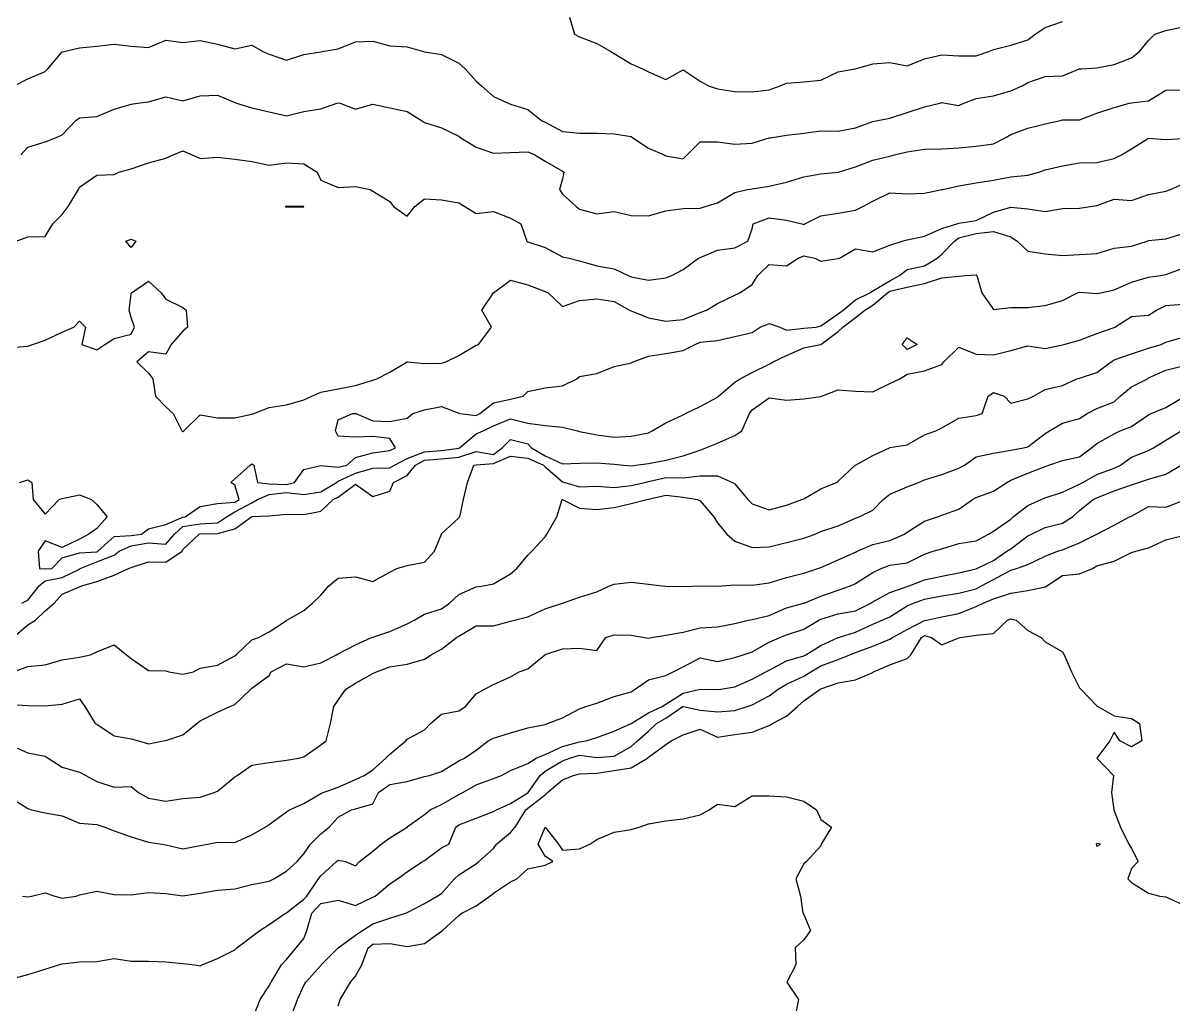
# Model space of a CAD drawing. Header units: metres. Extents: x 2681030 to 2681330, y 1246000 to 1246290.
# Drawn here: x 2681095.61 to 2681128.96, y 1246066.12 to 1246094.58 of the extents above; entities that cross this region are included whole.
import ezdxf

# ---------------------------------------------------------------- set-up
doc = ezdxf.new("R2010")
doc.units = ezdxf.units.M
doc.layers.add('BASIS_HOEHENLINIEN', color=8, linetype='Continuous')

msp = doc.modelspace()

# ---------------------------------------------------------------- linework, layer by layer
at = {"layer": 'BASIS_HOEHENLINIEN'}
for points, elevation in [([(2681111.459, 1246094.75), (2681111.605, 1246094.25), (2681111.75, 1246094.174), (2681112.25, 1246093.979), (2681112.653, 1246093.75), (2681112.75, 1246093.694), (2681113.25, 1246093.392), (2681113.579, 1246093.25), (2681113.75, 1246093.16), (2681114.25, 1246092.937), (2681114.75, 1246093.22), (2681115.25, 1246092.888), (2681115.484, 1246092.75), (2681115.75, 1246092.668), (2681116.25, 1246092.589), (2681116.75, 1246092.576), (2681117.25, 1246092.634), (2681117.564, 1246092.75), (2681117.75, 1246092.831), (2681118.25, 1246092.873), (2681118.75, 1246092.92), (2681119.25, 1246093.158), (2681119.727, 1246093.25), (2681119.75, 1246093.252), (2681120.25, 1246093.393), (2681120.75, 1246093.43), (2681121.25, 1246093.337), (2681121.75, 1246093.536), (2681122.25, 1246093.656), (2681122.75, 1246093.629), (2681123.25, 1246093.622), (2681123.619, 1246093.75), (2681123.75, 1246093.805), (2681124.25, 1246093.934), (2681124.75, 1246094.086), (2681124.956, 1246094.25), (2681125.25, 1246094.443), (2681125.75, 1246094.617)], 436.5), ([(2681095.358, 1246092.75), (2681095.75, 1246092.962), (2681096.25, 1246093.174), (2681096.328, 1246093.25), (2681096.75, 1246093.738), (2681096.797, 1246093.75), (2681097.25, 1246093.854), (2681097.75, 1246093.906), (2681098.25, 1246093.964), (2681098.75, 1246093.902), (2681099.25, 1246093.862), (2681099.75, 1246094.083), (2681100.25, 1246094.013), (2681100.75, 1246094.07), (2681101.25, 1246093.968), (2681101.75, 1246093.829), (2681102.25, 1246093.934), (2681102.569, 1246093.75), (2681102.75, 1246093.673), (2681103.25, 1246093.499), (2681103.75, 1246093.662), (2681104.25, 1246093.744), (2681104.285, 1246093.75), (2681104.75, 1246093.832), (2681105.25, 1246094.027), (2681105.75, 1246094.054), (2681106.25, 1246093.918), (2681106.75, 1246093.889), (2681107.227, 1246093.75), (2681107.25, 1246093.742), (2681107.75, 1246093.661), (2681108.25, 1246093.41), (2681108.436, 1246093.25), (2681108.75, 1246092.894), (2681108.91, 1246092.75), (2681109.25, 1246092.442), (2681109.681, 1246092.25), (2681109.75, 1246092.225), (2681110.25, 1246092.065), (2681110.645, 1246091.75), (2681110.75, 1246091.697), (2681111.25, 1246091.426), (2681111.75, 1246091.385), (2681112.25, 1246091.378), (2681112.75, 1246091.36), (2681113.25, 1246091.28), (2681113.292, 1246091.25), (2681113.75, 1246090.945), (2681114.206, 1246090.75), (2681114.25, 1246090.725), (2681114.75, 1246090.634), (2681114.869, 1246090.75), (2681115.25, 1246091.129), (2681115.75, 1246091.129), (2681116.25, 1246091.066), (2681116.75, 1246091.091), (2681117.25, 1246091.247), (2681117.284, 1246091.25), (2681117.75, 1246091.323), (2681118.25, 1246091.384), (2681118.75, 1246091.449), (2681119.25, 1246091.437), (2681119.75, 1246091.536), (2681120.25, 1246091.716), (2681120.401, 1246091.75), (2681120.75, 1246091.821), (2681121.25, 1246091.981), (2681121.75, 1246092.147), (2681122.192, 1246092.25), (2681122.25, 1246092.267), (2681122.347, 1246092.25), (2681122.75, 1246092.188), (2681122.893, 1246092.25), (2681123.25, 1246092.391), (2681123.75, 1246092.468), (2681124.25, 1246092.606), (2681124.581, 1246092.75), (2681124.75, 1246092.847), (2681125.25, 1246093.025), (2681125.75, 1246093.044), (2681126.25, 1246093.246), (2681126.309, 1246093.25), (2681126.75, 1246093.275), (2681127.25, 1246093.369), (2681127.75, 1246093.562), (2681127.987, 1246093.75), (2681128.25, 1246094.073), (2681128.428, 1246094.25), (2681128.75, 1246094.363), (2681129.25, 1246094.469)], 437), ([(2681095.547, 1246090.75), (2681095.75, 1246090.979), (2681096.25, 1246091.13), (2681096.553, 1246091.25), (2681096.75, 1246091.331), (2681097.145, 1246091.75), (2681097.25, 1246091.827), (2681097.75, 1246091.868), (2681098.25, 1246092.077), (2681098.75, 1246092.226), (2681098.932, 1246092.25), (2681099.25, 1246092.294), (2681099.75, 1246092.434), (2681100.25, 1246092.319), (2681100.75, 1246092.467), (2681101.25, 1246092.487), (2681101.75, 1246092.268), (2681101.805, 1246092.25), (2681102.25, 1246092.112), (2681102.75, 1246092.001), (2681103.25, 1246091.88), (2681103.75, 1246092.014), (2681104.25, 1246092.085), (2681104.712, 1246092.25), (2681104.75, 1246092.26), (2681104.807, 1246092.25), (2681105.25, 1246092.081), (2681105.75, 1246092.22), (2681106.25, 1246092.119), (2681106.75, 1246092.012), (2681107.166, 1246091.75), (2681107.25, 1246091.686), (2681107.75, 1246091.54), (2681108.25, 1246091.293), (2681108.311, 1246091.25), (2681108.75, 1246090.978), (2681109.25, 1246090.8), (2681109.75, 1246090.816), (2681110.25, 1246090.836), (2681110.45, 1246090.75), (2681110.75, 1246090.566), (2681111.25, 1246090.275), (2681111.289, 1246090.25), (2681111.25, 1246090.058), (2681111.167, 1246089.75), (2681111.25, 1246089.613), (2681111.646, 1246089.25), (2681111.75, 1246089.175), (2681112.25, 1246089.044), (2681112.75, 1246089.111), (2681113.25, 1246088.991), (2681113.75, 1246088.98), (2681114.25, 1246089.128), (2681114.75, 1246089.193), (2681115.25, 1246089.208), (2681115.396, 1246089.25), (2681115.75, 1246089.357), (2681116.25, 1246089.663), (2681116.614, 1246089.75), (2681116.75, 1246089.766), (2681117.25, 1246089.846), (2681117.75, 1246089.961), (2681118.25, 1246090.118), (2681118.75, 1246090.202), (2681119.25, 1246090.247), (2681119.259, 1246090.25), (2681119.75, 1246090.403), (2681120.25, 1246090.594), (2681120.75, 1246090.716), (2681120.886, 1246090.75), (2681121.25, 1246090.843), (2681121.75, 1246090.917), (2681122.25, 1246090.929), (2681122.75, 1246090.951), (2681123.25, 1246091.007), (2681123.75, 1246091.073), (2681124.088, 1246091.25), (2681124.25, 1246091.338), (2681124.75, 1246091.53), (2681125.25, 1246091.655), (2681125.691, 1246091.75), (2681125.75, 1246091.764), (2681126.25, 1246091.768), (2681126.75, 1246091.959), (2681127.25, 1246092.128), (2681127.692, 1246092.25), (2681127.75, 1246092.262), (2681128.25, 1246092.317), (2681128.75, 1246092.63), (2681129.25, 1246092.643)], 437.5), ([(2681095.411, 1246088.25), (2681095.75, 1246088.372), (2681096.25, 1246088.387), (2681096.478, 1246088.75), (2681096.75, 1246089.026), (2681096.923, 1246089.25), (2681097.221, 1246089.75), (2681097.25, 1246089.815), (2681097.75, 1246090.161), (2681098.25, 1246090.183), (2681098.388, 1246090.25), (2681098.75, 1246090.351), (2681099.25, 1246090.525), (2681099.75, 1246090.66), (2681099.962, 1246090.75), (2681100.25, 1246090.872), (2681100.512, 1246090.75), (2681100.75, 1246090.644), (2681101.25, 1246090.681), (2681101.75, 1246090.626), (2681102.25, 1246090.556), (2681102.75, 1246090.451), (2681103.25, 1246090.517), (2681103.75, 1246090.492), (2681104.138, 1246090.25), (2681104.25, 1246090.016), (2681104.75, 1246089.807), (2681105.25, 1246089.836), (2681105.68, 1246089.75), (2681105.75, 1246089.696), (2681106.25, 1246089.402), (2681106.352, 1246089.25), (2681106.75, 1246088.978), (2681106.969, 1246089.25), (2681107.25, 1246089.479), (2681107.75, 1246089.449), (2681108.25, 1246089.359), (2681108.424, 1246089.25), (2681108.75, 1246089.05), (2681109.25, 1246089.111), (2681109.75, 1246088.92), (2681110.049, 1246088.75), (2681110.22, 1246088.25), (2681110.25, 1246088.224), (2681110.75, 1246088.063), (2681111.25, 1246087.797), (2681111.447, 1246087.75), (2681111.75, 1246087.678), (2681112.25, 1246087.529), (2681112.75, 1246087.447), (2681113.162, 1246087.25), (2681113.25, 1246087.211), (2681113.75, 1246087.112), (2681114.25, 1246087.189), (2681114.429, 1246087.25), (2681114.75, 1246087.424), (2681115.199, 1246087.75), (2681115.25, 1246087.773), (2681115.75, 1246087.987), (2681116.25, 1246088.05), (2681116.624, 1246088.25), (2681116.75, 1246088.609), (2681116.788, 1246088.75), (2681117.25, 1246088.929), (2681117.75, 1246088.854), (2681118.192, 1246088.75), (2681118.25, 1246088.735), (2681118.281, 1246088.75), (2681118.75, 1246088.986), (2681119.25, 1246089.065), (2681119.75, 1246089.144), (2681119.967, 1246089.25), (2681120.25, 1246089.41), (2681120.75, 1246089.654), (2681121.25, 1246089.624), (2681121.75, 1246089.638), (2681122.25, 1246089.743), (2681122.282, 1246089.75), (2681122.75, 1246089.85), (2681123.25, 1246089.945), (2681123.75, 1246090.016), (2681124.25, 1246090.119), (2681124.75, 1246090.164), (2681125.062, 1246090.25), (2681125.25, 1246090.322), (2681125.75, 1246090.436), (2681126.25, 1246090.518), (2681126.75, 1246090.534), (2681127.25, 1246090.648), (2681127.467, 1246090.75), (2681127.75, 1246090.927), (2681128.25, 1246091.239), (2681128.75, 1246091.194), (2681129.25, 1246091.225)], 438), ([(2681095.25, 1246085.164), (2681095.75, 1246085.202), (2681095.887, 1246085.25), (2681096.25, 1246085.378), (2681096.75, 1246085.605), (2681097.085, 1246085.75), (2681097.25, 1246085.929), (2681097.422, 1246085.75), (2681097.318, 1246085.25), (2681097.75, 1246085.096), (2681097.985, 1246085.25), (2681098.25, 1246085.428), (2681098.75, 1246085.549), (2681098.843, 1246085.75), (2681098.75, 1246086.029), (2681098.691, 1246086.25), (2681098.75, 1246086.708), (2681098.754, 1246086.75), (2681099.25, 1246087.085), (2681099.616, 1246086.75), (2681099.75, 1246086.561), (2681100.25, 1246086.321), (2681100.341, 1246086.25), (2681100.38, 1246085.75), (2681100.25, 1246085.638), (2681099.907, 1246085.25), (2681099.75, 1246084.973), (2681099.25, 1246085.038), (2681098.909, 1246084.75), (2681099.25, 1246084.417), (2681099.379, 1246084.25), (2681099.456, 1246083.75), (2681099.75, 1246083.442), (2681099.961, 1246083.25), (2681100.221, 1246082.75), (2681100.25, 1246082.725), (2681100.271, 1246082.75), (2681100.75, 1246083.212), (2681101.25, 1246083.119), (2681101.75, 1246083.121), (2681102.25, 1246083.23), (2681102.307, 1246083.25), (2681102.75, 1246083.421), (2681103.25, 1246083.498), (2681103.75, 1246083.646), (2681103.984, 1246083.75), (2681104.25, 1246083.866), (2681104.75, 1246083.961), (2681105.25, 1246084.061), (2681105.75, 1246084.219), (2681105.873, 1246084.25), (2681106.25, 1246084.444), (2681106.746, 1246084.75), (2681106.75, 1246084.752), (2681106.762, 1246084.75), (2681107.25, 1246084.699), (2681107.75, 1246084.704), (2681107.869, 1246084.75), (2681108.25, 1246084.933), (2681108.75, 1246085.226), (2681108.815, 1246085.25), (2681109.193, 1246085.75), (2681108.911, 1246086.25), (2681109.25, 1246086.75), (2681109.251, 1246086.75), (2681109.75, 1246087.119), (2681110.25, 1246086.978), (2681110.75, 1246086.783), (2681110.834, 1246086.75), (2681111.25, 1246086.352), (2681111.75, 1246086.522), (2681112.25, 1246086.572), (2681112.75, 1246086.493), (2681113.201, 1246086.25), (2681113.25, 1246086.229), (2681113.75, 1246086.019), (2681114.25, 1246085.931), (2681114.75, 1246085.973), (2681115.25, 1246086.178), (2681115.429, 1246086.25), (2681115.75, 1246086.442), (2681116.25, 1246086.682), (2681116.399, 1246086.75), (2681116.75, 1246086.993), (2681116.917, 1246087.25), (2681117.25, 1246087.573), (2681117.75, 1246087.53), (2681118.092, 1246087.75), (2681118.25, 1246087.823), (2681118.568, 1246087.75), (2681118.75, 1246087.669), (2681119.25, 1246087.741), (2681119.285, 1246087.75), (2681119.75, 1246088.028), (2681120.25, 1246087.935), (2681120.75, 1246088.131), (2681121.105, 1246088.25), (2681121.25, 1246088.287), (2681121.75, 1246088.397), (2681122.25, 1246088.617), (2681122.692, 1246088.75), (2681122.75, 1246088.766), (2681123.25, 1246088.843), (2681123.75, 1246089.09), (2681124.25, 1246089.234), (2681124.75, 1246089.189), (2681125.25, 1246089.106), (2681125.75, 1246089.191), (2681126.25, 1246089.204), (2681126.557, 1246089.25), (2681126.75, 1246089.283), (2681127.25, 1246089.47), (2681127.75, 1246089.429), (2681128.25, 1246089.6), (2681128.75, 1246089.694), (2681128.887, 1246089.75), (2681129.25, 1246089.916)], 438.5), ([(2681103.75, 1246089.247), (2681103.758, 1246089.25), (2681103.75, 1246089.253), (2681103.25, 1246089.266), (2681103.212, 1246089.25), (2681103.25, 1246089.232), (2681103.75, 1246089.247)], 438), ([(2681095.508, 1246081.25), (2681095.75, 1246081.325), (2681095.864, 1246081.25), (2681095.91, 1246080.75), (2681096.25, 1246080.324), (2681096.661, 1246080.75), (2681096.75, 1246080.781), (2681097.25, 1246080.885), (2681097.6, 1246080.75), (2681097.75, 1246080.608), (2681098.055, 1246080.25), (2681097.75, 1246079.909), (2681097.515, 1246079.75), (2681097.25, 1246079.602), (2681096.75, 1246079.359), (2681096.25, 1246079.554), (2681096.054, 1246079.25), (2681096.09, 1246078.75), (2681096.25, 1246078.74), (2681096.442, 1246078.75), (2681096.75, 1246079.062), (2681097.25, 1246079.202), (2681097.75, 1246079.237), (2681097.779, 1246079.25), (2681098.25, 1246079.679), (2681098.75, 1246079.709), (2681099.047, 1246079.75), (2681099.25, 1246079.907), (2681099.75, 1246080.028), (2681100.25, 1246080.238), (2681100.311, 1246080.25), (2681100.75, 1246080.548), (2681101.25, 1246080.634), (2681101.75, 1246080.674), (2681101.882, 1246080.75), (2681101.75, 1246081.171), (2681101.639, 1246081.25), (2681101.75, 1246081.35), (2681102.196, 1246081.75), (2681102.25, 1246081.79), (2681102.306, 1246081.75), (2681102.413, 1246081.25), (2681102.75, 1246081.211), (2681103.25, 1246081.193), (2681103.481, 1246081.25), (2681103.75, 1246081.626), (2681104.25, 1246081.741), (2681104.75, 1246081.69), (2681104.997, 1246081.75), (2681105.25, 1246081.971), (2681105.75, 1246082.103), (2681106.25, 1246082.179), (2681106.414, 1246082.25), (2681106.25, 1246082.526), (2681105.75, 1246082.581), (2681105.25, 1246082.565), (2681104.75, 1246082.586), (2681104.67, 1246082.75), (2681104.75, 1246083.061), (2681105.168, 1246083.25), (2681105.25, 1246083.253), (2681105.266, 1246083.25), (2681105.75, 1246083.033), (2681106.25, 1246083.013), (2681106.75, 1246083.111), (2681106.912, 1246083.25), (2681107.25, 1246083.355), (2681107.75, 1246083.451), (2681108.25, 1246083.257), (2681108.286, 1246083.25), (2681108.75, 1246083.194), (2681108.856, 1246083.25), (2681109.25, 1246083.553), (2681109.75, 1246083.662), (2681110.116, 1246083.75), (2681110.25, 1246083.889), (2681110.75, 1246083.996), (2681111.25, 1246084.054), (2681111.672, 1246084.25), (2681111.75, 1246084.317), (2681112.25, 1246084.408), (2681112.75, 1246084.613), (2681113.25, 1246084.719), (2681113.301, 1246084.75), (2681113.75, 1246084.912), (2681114.25, 1246084.986), (2681114.75, 1246085.078), (2681115.105, 1246085.25), (2681115.25, 1246085.316), (2681115.75, 1246085.371), (2681116.25, 1246085.484), (2681116.75, 1246085.601), (2681116.988, 1246085.75), (2681117.25, 1246085.858), (2681117.56, 1246085.75), (2681117.75, 1246085.666), (2681118.25, 1246085.721), (2681118.607, 1246085.75), (2681118.75, 1246085.796), (2681119.25, 1246086.136), (2681119.393, 1246086.25), (2681119.75, 1246086.55), (2681120.168, 1246086.75), (2681120.25, 1246086.805), (2681120.75, 1246087.095), (2681121.031, 1246087.25), (2681121.25, 1246087.429), (2681121.75, 1246087.53), (2681122.122, 1246087.75), (2681122.25, 1246087.868), (2681122.622, 1246088.25), (2681122.75, 1246088.348), (2681123.25, 1246088.466), (2681123.75, 1246088.53), (2681124.25, 1246088.374), (2681124.437, 1246088.25), (2681124.75, 1246087.956), (2681125.25, 1246087.885), (2681125.75, 1246087.834), (2681126.25, 1246087.857), (2681126.75, 1246087.891), (2681127.25, 1246088.043), (2681127.75, 1246088.101), (2681128.21, 1246088.25), (2681128.25, 1246088.264), (2681128.75, 1246088.315), (2681129.25, 1246088.472)], 439), ([(2681098.879, 1246088.25), (2681098.75, 1246088.067), (2681098.596, 1246088.25), (2681098.75, 1246088.303), (2681098.879, 1246088.25)], 438.5), ([(2681095.579, 1246077.75), (2681095.75, 1246077.83), (2681096.082, 1246078.25), (2681096.25, 1246078.394), (2681096.75, 1246078.489), (2681097.25, 1246078.734), (2681097.272, 1246078.75), (2681097.75, 1246078.949), (2681098.25, 1246079.142), (2681098.403, 1246079.25), (2681098.75, 1246079.408), (2681099.25, 1246079.497), (2681099.75, 1246079.455), (2681100.001, 1246079.75), (2681100.25, 1246079.972), (2681100.75, 1246080.052), (2681101.25, 1246080.073), (2681101.507, 1246080.25), (2681101.75, 1246080.4), (2681102.25, 1246080.659), (2681102.409, 1246080.75), (2681102.75, 1246080.9), (2681103.25, 1246080.96), (2681103.75, 1246080.897), (2681104.25, 1246080.978), (2681104.705, 1246081.25), (2681104.75, 1246081.282), (2681105.25, 1246081.52), (2681105.75, 1246081.659), (2681106.25, 1246081.676), (2681106.38, 1246081.75), (2681106.75, 1246081.944), (2681107.25, 1246082.14), (2681107.75, 1246082.178), (2681108.25, 1246082.242), (2681108.27, 1246082.25), (2681108.75, 1246082.658), (2681108.952, 1246082.75), (2681109.25, 1246082.893), (2681109.75, 1246083.093), (2681110.25, 1246082.968), (2681110.75, 1246082.901), (2681111.25, 1246082.853), (2681111.688, 1246082.75), (2681111.75, 1246082.724), (2681112.25, 1246082.627), (2681112.75, 1246082.566), (2681113.25, 1246082.591), (2681113.75, 1246082.688), (2681113.857, 1246082.75), (2681114.25, 1246082.974), (2681114.75, 1246083.212), (2681114.818, 1246083.25), (2681115.25, 1246083.449), (2681115.75, 1246083.718), (2681115.776, 1246083.75), (2681116.25, 1246084.157), (2681116.402, 1246084.25), (2681116.75, 1246084.436), (2681117.25, 1246084.683), (2681117.359, 1246084.75), (2681117.75, 1246084.935), (2681118.25, 1246085.154), (2681118.735, 1246085.25), (2681118.75, 1246085.253), (2681119.25, 1246085.626), (2681119.385, 1246085.75), (2681119.75, 1246086.036), (2681120.02, 1246086.25), (2681120.25, 1246086.387), (2681120.683, 1246086.75), (2681120.75, 1246086.793), (2681121.25, 1246086.918), (2681121.75, 1246087.021), (2681122.25, 1246087.184), (2681122.75, 1246087.233), (2681122.926, 1246087.25), (2681123.25, 1246087.271), (2681123.266, 1246087.25), (2681123.415, 1246086.75), (2681123.75, 1246086.262), (2681124.25, 1246086.322), (2681124.75, 1246086.326), (2681125.25, 1246086.377), (2681125.75, 1246086.527), (2681126.187, 1246086.75), (2681126.25, 1246086.768), (2681126.504, 1246086.75), (2681126.75, 1246086.726), (2681126.863, 1246086.75), (2681127.25, 1246086.836), (2681127.75, 1246087.055), (2681128.25, 1246087.2), (2681128.59, 1246087.25), (2681128.75, 1246087.278), (2681129.25, 1246087.467)], 439.5), ([(2681095.322, 1246076.75), (2681095.75, 1246077.117), (2681095.974, 1246077.25), (2681096.25, 1246077.526), (2681096.513, 1246077.75), (2681096.75, 1246078.01), (2681097.25, 1246078.217), (2681097.321, 1246078.25), (2681097.75, 1246078.374), (2681098.25, 1246078.56), (2681098.673, 1246078.75), (2681098.75, 1246078.779), (2681099.25, 1246078.942), (2681099.75, 1246078.932), (2681100.227, 1246079.25), (2681100.25, 1246079.303), (2681100.719, 1246079.75), (2681100.75, 1246079.753), (2681101.25, 1246079.767), (2681101.75, 1246079.898), (2681102.234, 1246080.25), (2681102.25, 1246080.256), (2681102.75, 1246080.283), (2681103.25, 1246080.329), (2681103.75, 1246080.322), (2681104.25, 1246080.418), (2681104.6, 1246080.75), (2681104.75, 1246080.818), (2681105.25, 1246081.201), (2681105.75, 1246080.836), (2681106.25, 1246080.993), (2681106.35, 1246081.25), (2681106.75, 1246081.448), (2681106.994, 1246081.75), (2681107.25, 1246081.893), (2681107.75, 1246081.93), (2681108.25, 1246081.981), (2681108.75, 1246082.144), (2681109.25, 1246082.063), (2681109.503, 1246082.25), (2681109.75, 1246082.496), (2681110.25, 1246082.366), (2681110.357, 1246082.25), (2681110.75, 1246082.022), (2681111.25, 1246081.79), (2681111.75, 1246081.811), (2681112.25, 1246081.82), (2681112.75, 1246081.775), (2681113.026, 1246081.75), (2681113.25, 1246081.733), (2681113.384, 1246081.75), (2681113.75, 1246081.794), (2681114.25, 1246081.897), (2681114.75, 1246082.018), (2681115.25, 1246082.185), (2681115.412, 1246082.25), (2681115.75, 1246082.392), (2681116.25, 1246082.607), (2681116.455, 1246082.75), (2681116.681, 1246083.25), (2681116.75, 1246083.355), (2681117.25, 1246083.701), (2681117.75, 1246083.635), (2681118.25, 1246083.67), (2681118.75, 1246083.746), (2681118.764, 1246083.75), (2681119.25, 1246083.937), (2681119.75, 1246083.894), (2681120.25, 1246083.88), (2681120.75, 1246084.117), (2681121.035, 1246084.25), (2681121.25, 1246084.394), (2681121.75, 1246084.484), (2681122.25, 1246084.674), (2681122.309, 1246084.75), (2681122.75, 1246085.168), (2681123.25, 1246084.97), (2681123.75, 1246084.951), (2681124.25, 1246085.08), (2681124.75, 1246085.209), (2681125.25, 1246085.131), (2681125.75, 1246085.24), (2681125.787, 1246085.25), (2681126.25, 1246085.377), (2681126.75, 1246085.573), (2681127.25, 1246085.745), (2681127.272, 1246085.75), (2681127.75, 1246086.065), (2681128.25, 1246086.1), (2681128.476, 1246086.25), (2681128.75, 1246086.384), (2681129.25, 1246086.424)], 440), ([(2681095.337, 1246075.75), (2681095.75, 1246075.909), (2681096.25, 1246075.959), (2681096.75, 1246076.101), (2681097.25, 1246076.179), (2681097.569, 1246076.25), (2681097.75, 1246076.33), (2681098.25, 1246076.535), (2681098.61, 1246076.25), (2681098.75, 1246076.136), (2681099.25, 1246075.79), (2681099.75, 1246075.779), (2681099.842, 1246075.75), (2681100.25, 1246075.684), (2681100.554, 1246075.75), (2681100.75, 1246075.858), (2681101.25, 1246075.949), (2681101.75, 1246076.214), (2681101.787, 1246076.25), (2681102.25, 1246076.68), (2681102.435, 1246076.75), (2681102.75, 1246076.911), (2681103.25, 1246077.246), (2681103.257, 1246077.25), (2681103.75, 1246077.533), (2681104.007, 1246077.75), (2681104.25, 1246077.98), (2681104.477, 1246078.25), (2681104.75, 1246078.472), (2681105.25, 1246078.512), (2681105.75, 1246078.37), (2681106.25, 1246078.648), (2681106.446, 1246078.75), (2681106.75, 1246078.843), (2681107.25, 1246078.938), (2681107.543, 1246079.25), (2681107.744, 1246079.75), (2681107.75, 1246079.758), (2681108.25, 1246080.217), (2681108.275, 1246080.25), (2681108.379, 1246080.75), (2681108.498, 1246081.25), (2681108.679, 1246081.75), (2681108.75, 1246081.757), (2681109.25, 1246081.796), (2681109.75, 1246082.008), (2681110.25, 1246081.955), (2681110.706, 1246081.75), (2681110.75, 1246081.704), (2681111.25, 1246081.267), (2681111.322, 1246081.25), (2681111.75, 1246081.125), (2681112.25, 1246081.142), (2681112.75, 1246081.106), (2681113.25, 1246081.158), (2681113.639, 1246081.25), (2681113.75, 1246081.276), (2681114.25, 1246081.389), (2681114.75, 1246081.378), (2681115.25, 1246081.441), (2681115.75, 1246081.442), (2681116.188, 1246081.25), (2681116.25, 1246081.207), (2681116.627, 1246080.75), (2681116.75, 1246080.623), (2681117.25, 1246080.449), (2681117.75, 1246080.591), (2681118.199, 1246080.75), (2681118.25, 1246080.776), (2681118.75, 1246081.063), (2681119.2, 1246081.25), (2681119.25, 1246081.283), (2681119.744, 1246081.75), (2681119.75, 1246081.753), (2681120.25, 1246082.033), (2681120.741, 1246082.25), (2681120.75, 1246082.262), (2681121.25, 1246082.342), (2681121.75, 1246082.627), (2681122.076, 1246082.75), (2681122.25, 1246082.836), (2681122.75, 1246083.117), (2681123.25, 1246083.186), (2681123.42, 1246083.25), (2681123.602, 1246083.75), (2681123.75, 1246083.855), (2681124.063, 1246083.75), (2681124.25, 1246083.544), (2681124.75, 1246083.672), (2681124.912, 1246083.75), (2681125.25, 1246083.944), (2681125.75, 1246084.064), (2681126.169, 1246084.25), (2681126.25, 1246084.274), (2681126.75, 1246084.435), (2681127.167, 1246084.75), (2681127.25, 1246084.801), (2681127.75, 1246084.98), (2681128.25, 1246085.143), (2681128.616, 1246085.25), (2681128.75, 1246085.318), (2681129.25, 1246085.46)], 440.5), ([(2681121.536, 1246085.25), (2681121.25, 1246085.103), (2681121.104, 1246085.25), (2681121.25, 1246085.443), (2681121.536, 1246085.25)], 440), ([(2681095.25, 1246074.808), (2681095.75, 1246074.777), (2681096.25, 1246074.768), (2681096.75, 1246074.816), (2681097.25, 1246074.966), (2681097.4, 1246074.75), (2681097.707, 1246074.25), (2681097.75, 1246074.237), (2681098.25, 1246073.896), (2681098.75, 1246073.81), (2681098.963, 1246073.75), (2681099.25, 1246073.668), (2681099.683, 1246073.75), (2681099.75, 1246073.765), (2681100.25, 1246073.924), (2681100.655, 1246074.25), (2681100.75, 1246074.33), (2681101.25, 1246074.587), (2681101.612, 1246074.75), (2681101.75, 1246074.81), (2681102.217, 1246075.25), (2681102.25, 1246075.283), (2681102.75, 1246075.648), (2681102.811, 1246075.75), (2681103.25, 1246075.986), (2681103.75, 1246075.9), (2681104.25, 1246076.018), (2681104.699, 1246076.25), (2681104.75, 1246076.275), (2681105.25, 1246076.535), (2681105.715, 1246076.75), (2681105.75, 1246076.763), (2681106.25, 1246076.919), (2681106.75, 1246077.143), (2681106.952, 1246077.25), (2681107.25, 1246077.422), (2681107.75, 1246077.578), (2681107.978, 1246077.75), (2681108.25, 1246077.999), (2681108.75, 1246078.221), (2681108.966, 1246078.25), (2681109.25, 1246078.311), (2681109.75, 1246078.595), (2681109.929, 1246078.75), (2681110.25, 1246079.138), (2681110.366, 1246079.25), (2681110.75, 1246079.667), (2681110.798, 1246079.75), (2681111.086, 1246080.25), (2681111.244, 1246080.75), (2681111.25, 1246080.751), (2681111.252, 1246080.75), (2681111.75, 1246080.501), (2681112.25, 1246080.464), (2681112.75, 1246080.524), (2681113.25, 1246080.639), (2681113.702, 1246080.75), (2681113.75, 1246080.761), (2681114.25, 1246080.879), (2681114.75, 1246080.824), (2681115.172, 1246080.75), (2681115.25, 1246080.713), (2681115.639, 1246080.25), (2681115.75, 1246080.074), (2681116.019, 1246079.75), (2681116.25, 1246079.541), (2681116.75, 1246079.358), (2681117.25, 1246079.378), (2681117.75, 1246079.501), (2681118.25, 1246079.633), (2681118.584, 1246079.75), (2681118.75, 1246079.825), (2681119.25, 1246079.989), (2681119.75, 1246080.213), (2681119.854, 1246080.25), (2681120.25, 1246080.446), (2681120.554, 1246080.75), (2681120.75, 1246080.911), (2681121.25, 1246081.118), (2681121.58, 1246081.25), (2681121.75, 1246081.324), (2681122.25, 1246081.475), (2681122.75, 1246081.662), (2681122.91, 1246081.75), (2681123.25, 1246081.987), (2681123.75, 1246082.1), (2681124.25, 1246082.186), (2681124.62, 1246082.25), (2681124.75, 1246082.284), (2681125.25, 1246082.667), (2681125.38, 1246082.75), (2681125.75, 1246082.972), (2681126.25, 1246083.1), (2681126.466, 1246083.25), (2681126.75, 1246083.391), (2681127.25, 1246083.591), (2681127.423, 1246083.75), (2681127.75, 1246084.018), (2681128.22, 1246084.25), (2681128.25, 1246084.282), (2681128.75, 1246084.508), (2681129.25, 1246084.627)], 441), ([(2681095.25, 1246073.622), (2681095.75, 1246073.406), (2681096.25, 1246073.303), (2681096.342, 1246073.25), (2681096.75, 1246072.986), (2681097.25, 1246072.841), (2681097.429, 1246072.75), (2681097.75, 1246072.57), (2681098.25, 1246072.408), (2681098.75, 1246072.425), (2681098.96, 1246072.25), (2681099.25, 1246072.088), (2681099.75, 1246072.006), (2681100.25, 1246072.079), (2681100.75, 1246072.122), (2681101.155, 1246072.25), (2681101.25, 1246072.288), (2681101.75, 1246072.705), (2681101.818, 1246072.75), (2681102.25, 1246073.047), (2681102.75, 1246073.127), (2681103.25, 1246073.192), (2681103.595, 1246073.25), (2681103.75, 1246073.29), (2681104.25, 1246073.64), (2681104.401, 1246073.75), (2681104.523, 1246074.25), (2681104.628, 1246074.75), (2681104.75, 1246074.927), (2681104.974, 1246075.25), (2681105.25, 1246075.429), (2681105.75, 1246075.707), (2681105.857, 1246075.75), (2681106.25, 1246075.901), (2681106.75, 1246075.976), (2681107.25, 1246076.12), (2681107.445, 1246076.25), (2681107.75, 1246076.408), (2681108.176, 1246076.75), (2681108.25, 1246076.792), (2681108.75, 1246077.086), (2681109.25, 1246077.086), (2681109.75, 1246077.219), (2681109.866, 1246077.25), (2681110.25, 1246077.348), (2681110.75, 1246077.586), (2681111.25, 1246077.748), (2681111.259, 1246077.75), (2681111.75, 1246077.919), (2681112.25, 1246078.074), (2681112.616, 1246078.25), (2681112.75, 1246078.297), (2681113.25, 1246078.352), (2681113.75, 1246078.296), (2681114.131, 1246078.25), (2681114.25, 1246078.239), (2681114.75, 1246078.23), (2681115.25, 1246078.249), (2681115.75, 1246078.239), (2681115.878, 1246078.25), (2681116.25, 1246078.277), (2681116.75, 1246078.272), (2681117.25, 1246078.338), (2681117.75, 1246078.495), (2681118.25, 1246078.612), (2681118.661, 1246078.75), (2681118.75, 1246078.783), (2681119.25, 1246079), (2681119.75, 1246079.226), (2681119.803, 1246079.25), (2681120.25, 1246079.446), (2681120.75, 1246079.568), (2681121.176, 1246079.75), (2681121.25, 1246079.806), (2681121.75, 1246080.126), (2681122.127, 1246080.25), (2681122.25, 1246080.299), (2681122.75, 1246080.474), (2681123.142, 1246080.75), (2681123.25, 1246080.811), (2681123.75, 1246080.993), (2681124.138, 1246081.25), (2681124.25, 1246081.318), (2681124.75, 1246081.52), (2681125.25, 1246081.706), (2681125.357, 1246081.75), (2681125.75, 1246081.889), (2681126.25, 1246081.987), (2681126.592, 1246082.25), (2681126.75, 1246082.377), (2681127.25, 1246082.659), (2681127.427, 1246082.75), (2681127.75, 1246082.875), (2681128.25, 1246083.212), (2681128.327, 1246083.25), (2681128.75, 1246083.419), (2681129.25, 1246083.725)], 441.5), ([(2681095.25, 1246072.103), (2681095.75, 1246071.791), (2681095.853, 1246071.75), (2681096.25, 1246071.661), (2681096.75, 1246071.58), (2681097.25, 1246071.363), (2681097.75, 1246071.326), (2681097.983, 1246071.25), (2681098.25, 1246071.139), (2681098.75, 1246070.962), (2681099.25, 1246070.814), (2681099.643, 1246070.75), (2681099.75, 1246070.735), (2681100.25, 1246070.62), (2681100.75, 1246070.712), (2681100.956, 1246070.75), (2681101.25, 1246070.813), (2681101.75, 1246070.802), (2681102.25, 1246071.023), (2681102.63, 1246071.25), (2681102.75, 1246071.328), (2681103.25, 1246071.695), (2681103.341, 1246071.75), (2681103.75, 1246071.936), (2681104.25, 1246072.222), (2681104.314, 1246072.25), (2681104.75, 1246072.411), (2681105.25, 1246072.629), (2681105.506, 1246072.75), (2681105.75, 1246072.912), (2681106.13, 1246073.25), (2681106.25, 1246073.361), (2681106.713, 1246073.75), (2681106.75, 1246073.799), (2681107.25, 1246074.071), (2681107.431, 1246074.25), (2681107.75, 1246074.527), (2681108.25, 1246074.625), (2681108.439, 1246074.75), (2681108.75, 1246075.116), (2681108.996, 1246075.25), (2681109.25, 1246075.388), (2681109.75, 1246075.609), (2681109.995, 1246075.75), (2681110.25, 1246075.844), (2681110.744, 1246076.25), (2681110.75, 1246076.255), (2681111.25, 1246076.419), (2681111.75, 1246076.445), (2681112.25, 1246076.375), (2681112.513, 1246076.75), (2681112.75, 1246076.824), (2681113.25, 1246076.815), (2681113.635, 1246076.75), (2681113.75, 1246076.734), (2681113.84, 1246076.75), (2681114.25, 1246076.818), (2681114.75, 1246076.908), (2681115.25, 1246077.029), (2681115.75, 1246077.056), (2681116.25, 1246077.159), (2681116.639, 1246077.25), (2681116.75, 1246077.272), (2681117.25, 1246077.385), (2681117.75, 1246077.614), (2681118.25, 1246077.746), (2681118.261, 1246077.75), (2681118.75, 1246077.949), (2681119.25, 1246078.123), (2681119.603, 1246078.25), (2681119.75, 1246078.318), (2681120.25, 1246078.634), (2681120.496, 1246078.75), (2681120.75, 1246078.846), (2681121.25, 1246078.918), (2681121.75, 1246079.165), (2681122.005, 1246079.25), (2681122.25, 1246079.321), (2681122.75, 1246079.472), (2681123.25, 1246079.557), (2681123.607, 1246079.75), (2681123.75, 1246079.834), (2681124.25, 1246080.186), (2681124.32, 1246080.25), (2681124.75, 1246080.577), (2681125.13, 1246080.75), (2681125.25, 1246080.801), (2681125.75, 1246080.968), (2681126.25, 1246081.199), (2681126.345, 1246081.25), (2681126.75, 1246081.48), (2681127.25, 1246081.66), (2681127.435, 1246081.75), (2681127.75, 1246081.984), (2681128.25, 1246082.178), (2681128.387, 1246082.25), (2681128.75, 1246082.471), (2681129.193, 1246082.75)], 442), ([(2681095.597, 1246069.25), (2681095.75, 1246069.224), (2681095.859, 1246069.25), (2681096.25, 1246069.345), (2681096.536, 1246069.25), (2681096.75, 1246069.189), (2681097.155, 1246069.25), (2681097.25, 1246069.281), (2681097.75, 1246069.388), (2681098.25, 1246069.289), (2681098.75, 1246069.287), (2681099.25, 1246069.355), (2681099.75, 1246069.323), (2681100.25, 1246069.255), (2681100.75, 1246069.329), (2681101.25, 1246069.42), (2681101.75, 1246069.458), (2681102.25, 1246069.579), (2681102.75, 1246069.677), (2681102.884, 1246069.75), (2681103.25, 1246069.971), (2681103.56, 1246070.25), (2681103.75, 1246070.476), (2681103.948, 1246070.75), (2681104.25, 1246071.05), (2681104.493, 1246071.25), (2681104.75, 1246071.54), (2681105.135, 1246071.75), (2681105.25, 1246071.776), (2681105.75, 1246071.925), (2681105.92, 1246072.25), (2681106.25, 1246072.481), (2681106.75, 1246072.57), (2681107.25, 1246072.713), (2681107.4, 1246072.75), (2681107.75, 1246072.866), (2681108.25, 1246073.172), (2681108.414, 1246073.25), (2681108.75, 1246073.481), (2681109.102, 1246073.75), (2681109.25, 1246073.831), (2681109.75, 1246073.981), (2681110.25, 1246074.127), (2681110.75, 1246074.23), (2681110.816, 1246074.25), (2681111.25, 1246074.421), (2681111.75, 1246074.678), (2681111.933, 1246074.75), (2681112.25, 1246074.847), (2681112.75, 1246075.042), (2681113.25, 1246075.173), (2681113.366, 1246075.25), (2681113.75, 1246075.526), (2681114.25, 1246075.645), (2681114.466, 1246075.75), (2681114.75, 1246075.903), (2681115.25, 1246076.158), (2681115.75, 1246076.057), (2681116.25, 1246076.169), (2681116.49, 1246076.25), (2681116.75, 1246076.333), (2681117.25, 1246076.618), (2681117.559, 1246076.75), (2681117.75, 1246076.825), (2681118.25, 1246076.991), (2681118.683, 1246077.25), (2681118.75, 1246077.282), (2681119.25, 1246077.438), (2681119.75, 1246077.519), (2681120.193, 1246077.75), (2681120.25, 1246077.782), (2681120.75, 1246078.055), (2681121.25, 1246078.229), (2681121.306, 1246078.25), (2681121.75, 1246078.422), (2681122.25, 1246078.533), (2681122.75, 1246078.629), (2681123.25, 1246078.743), (2681123.269, 1246078.75), (2681123.75, 1246078.98), (2681124.139, 1246079.25), (2681124.25, 1246079.325), (2681124.75, 1246079.7), (2681124.851, 1246079.75), (2681125.25, 1246079.938), (2681125.75, 1246080.064), (2681126.044, 1246080.25), (2681126.25, 1246080.438), (2681126.64, 1246080.75), (2681126.75, 1246080.801), (2681127.25, 1246081.004), (2681127.75, 1246081.175), (2681127.956, 1246081.25), (2681128.25, 1246081.342), (2681128.75, 1246081.489), (2681129.194, 1246081.75)], 442.5), ([(2681095.25, 1246066.835), (2681095.75, 1246066.969), (2681096.25, 1246067.125), (2681096.644, 1246067.25), (2681096.75, 1246067.282), (2681097.25, 1246067.336), (2681097.75, 1246067.348), (2681098.25, 1246067.434), (2681098.75, 1246067.357), (2681099.25, 1246067.363), (2681099.75, 1246067.341), (2681100.25, 1246067.292), (2681100.59, 1246067.25), (2681100.75, 1246067.226), (2681100.809, 1246067.25), (2681101.25, 1246067.436), (2681101.75, 1246067.687), (2681101.81, 1246067.75), (2681102.25, 1246068.076), (2681102.476, 1246068.25), (2681102.75, 1246068.423), (2681103.227, 1246068.75), (2681103.25, 1246068.763), (2681103.75, 1246069.154), (2681103.841, 1246069.25), (2681104.184, 1246069.75), (2681104.25, 1246069.837), (2681104.7, 1246070.25), (2681104.75, 1246070.292), (2681104.959, 1246070.25), (2681105.25, 1246070.121), (2681105.369, 1246070.25), (2681105.75, 1246070.555), (2681105.992, 1246070.75), (2681106.25, 1246070.933), (2681106.746, 1246071.25), (2681106.75, 1246071.253), (2681107.25, 1246071.616), (2681107.415, 1246071.75), (2681107.75, 1246071.908), (2681108.25, 1246072.192), (2681108.369, 1246072.25), (2681108.75, 1246072.477), (2681109.25, 1246072.661), (2681109.489, 1246072.75), (2681109.75, 1246072.888), (2681110.25, 1246073.097), (2681110.492, 1246073.25), (2681110.75, 1246073.351), (2681111.25, 1246073.592), (2681111.75, 1246073.722), (2681111.937, 1246073.75), (2681112.25, 1246073.848), (2681112.75, 1246074.034), (2681113.242, 1246074.25), (2681113.25, 1246074.253), (2681113.75, 1246074.567), (2681114.148, 1246074.75), (2681114.25, 1246074.816), (2681114.75, 1246075.13), (2681115.25, 1246075.247), (2681115.75, 1246075.237), (2681115.843, 1246075.25), (2681116.25, 1246075.319), (2681116.75, 1246075.541), (2681117.151, 1246075.75), (2681117.25, 1246075.801), (2681117.75, 1246076.071), (2681118.25, 1246076.219), (2681118.307, 1246076.25), (2681118.75, 1246076.519), (2681119.25, 1246076.746), (2681119.261, 1246076.75), (2681119.75, 1246076.9), (2681120.25, 1246077.137), (2681120.523, 1246077.25), (2681120.75, 1246077.353), (2681121.25, 1246077.665), (2681121.431, 1246077.75), (2681121.75, 1246077.866), (2681122.25, 1246077.954), (2681122.75, 1246078.039), (2681123.25, 1246078.165), (2681123.4, 1246078.25), (2681123.75, 1246078.435), (2681124.25, 1246078.699), (2681124.416, 1246078.75), (2681124.75, 1246078.865), (2681125.25, 1246079.109), (2681125.608, 1246079.25), (2681125.75, 1246079.294), (2681126.25, 1246079.498), (2681126.746, 1246079.75), (2681126.75, 1246079.752), (2681127.25, 1246080.009), (2681127.696, 1246080.25), (2681127.75, 1246080.272), (2681128.25, 1246080.549), (2681128.75, 1246080.527), (2681129.25, 1246080.72)], 443), ([(2681102.294, 1246065.75), (2681102.489, 1246066.25), (2681102.75, 1246066.647), (2681102.81, 1246066.75), (2681103.109, 1246067.25), (2681103.25, 1246067.407), (2681103.528, 1246067.75), (2681103.75, 1246068.019), (2681103.837, 1246068.25), (2681103.986, 1246068.75), (2681104.25, 1246069.028), (2681104.75, 1246069.128), (2681105.25, 1246068.97), (2681105.75, 1246069.215), (2681105.821, 1246069.25), (2681106.25, 1246069.599), (2681106.473, 1246069.75), (2681106.75, 1246069.948), (2681107.197, 1246070.25), (2681107.25, 1246070.283), (2681107.75, 1246070.643), (2681107.954, 1246070.75), (2681108.165, 1246071.25), (2681108.25, 1246071.315), (2681108.75, 1246071.513), (2681109.25, 1246071.703), (2681109.34, 1246071.75), (2681109.75, 1246071.931), (2681110.25, 1246072.245), (2681110.256, 1246072.25), (2681110.609, 1246072.75), (2681110.75, 1246072.87), (2681111.25, 1246073.17), (2681111.465, 1246073.25), (2681111.75, 1246073.333), (2681112.25, 1246073.271), (2681112.75, 1246073.311), (2681113.25, 1246073.59), (2681113.426, 1246073.75), (2681113.75, 1246074.031), (2681113.976, 1246074.25), (2681114.25, 1246074.408), (2681114.747, 1246074.75), (2681114.75, 1246074.752), (2681114.762, 1246074.75), (2681115.25, 1246074.644), (2681115.75, 1246074.59), (2681116.25, 1246074.628), (2681116.611, 1246074.75), (2681116.75, 1246074.797), (2681117.25, 1246075.058), (2681117.51, 1246075.25), (2681117.75, 1246075.399), (2681118.25, 1246075.626), (2681118.456, 1246075.75), (2681118.75, 1246075.926), (2681119.25, 1246076.116), (2681119.589, 1246076.25), (2681119.75, 1246076.311), (2681120.25, 1246076.501), (2681120.75, 1246076.704), (2681120.828, 1246076.75), (2681121.25, 1246076.978), (2681121.75, 1246077.239), (2681121.821, 1246077.25), (2681122.25, 1246077.352), (2681122.75, 1246077.449), (2681123.25, 1246077.651), (2681123.452, 1246077.75), (2681123.75, 1246077.875), (2681124.25, 1246078.04), (2681124.75, 1246078.113), (2681125.25, 1246078.222), (2681125.3, 1246078.25), (2681125.75, 1246078.551), (2681126.25, 1246078.595), (2681126.622, 1246078.75), (2681126.75, 1246078.832), (2681127.25, 1246078.963), (2681127.75, 1246079.219), (2681127.884, 1246079.25), (2681128.25, 1246079.349), (2681128.75, 1246079.579), (2681129.25, 1246079.71)], 443.5), ([(2681103.384, 1246065.75), (2681103.568, 1246066.25), (2681103.75, 1246066.658), (2681103.81, 1246066.75), (2681104.25, 1246067.237), (2681104.261, 1246067.25), (2681104.75, 1246067.746), (2681104.754, 1246067.75), (2681105.25, 1246068.111), (2681105.458, 1246068.25), (2681105.75, 1246068.44), (2681106.25, 1246068.604), (2681106.701, 1246068.75), (2681106.75, 1246068.773), (2681107.25, 1246069.033), (2681107.618, 1246069.25), (2681107.75, 1246069.325), (2681108.124, 1246069.75), (2681108.25, 1246069.868), (2681108.75, 1246070.179), (2681108.826, 1246070.25), (2681109.25, 1246070.628), (2681109.341, 1246070.75), (2681109.75, 1246071.095), (2681109.883, 1246071.25), (2681110.187, 1246071.75), (2681110.25, 1246071.801), (2681110.75, 1246072.186), (2681110.823, 1246072.25), (2681111.25, 1246072.62), (2681111.573, 1246072.75), (2681111.75, 1246072.799), (2681112.25, 1246072.81), (2681112.75, 1246072.888), (2681113.25, 1246072.971), (2681113.721, 1246073.25), (2681113.75, 1246073.276), (2681114.25, 1246073.644), (2681114.401, 1246073.75), (2681114.75, 1246073.924), (2681115.25, 1246074.091), (2681115.75, 1246073.86), (2681116.25, 1246073.933), (2681116.75, 1246074.007), (2681117.25, 1246074.201), (2681117.345, 1246074.25), (2681117.75, 1246074.464), (2681118.072, 1246074.75), (2681118.25, 1246074.909), (2681118.722, 1246075.25), (2681118.75, 1246075.263), (2681119.25, 1246075.437), (2681119.75, 1246075.526), (2681120.25, 1246075.737), (2681120.269, 1246075.75), (2681120.75, 1246075.955), (2681121.25, 1246076.145), (2681121.357, 1246076.25), (2681121.665, 1246076.75), (2681121.75, 1246076.807), (2681121.951, 1246076.75), (2681122.25, 1246076.539), (2681122.75, 1246076.736), (2681122.797, 1246076.75), (2681123.25, 1246076.82), (2681123.75, 1246076.865), (2681124.161, 1246077.25), (2681124.25, 1246077.288), (2681124.414, 1246077.25), (2681124.75, 1246076.95), (2681125.134, 1246076.75), (2681125.25, 1246076.621), (2681125.75, 1246076.33), (2681125.798, 1246076.25), (2681126.014, 1246075.75), (2681126.25, 1246075.288), (2681126.28, 1246075.25), (2681126.75, 1246074.769), (2681126.778, 1246074.75), (2681127.25, 1246074.474), (2681127.75, 1246074.397), (2681127.986, 1246074.25), (2681128.054, 1246073.75), (2681127.75, 1246073.576), (2681127.414, 1246073.75), (2681127.25, 1246074.007), (2681127.122, 1246073.75), (2681126.75, 1246073.253), (2681126.748, 1246073.25), (2681126.75, 1246073.247), (2681127.234, 1246072.75), (2681127.177, 1246072.25), (2681127.24, 1246071.75), (2681127.25, 1246071.725), (2681127.43, 1246071.25), (2681127.672, 1246070.75), (2681127.75, 1246070.625), (2681127.943, 1246070.25), (2681127.75, 1246070.044), (2681127.645, 1246069.75), (2681127.75, 1246069.638), (2681128.25, 1246069.329), (2681128.58, 1246069.25), (2681128.75, 1246069.23), (2681129.25, 1246068.991)], 444), ([(2681104.75, 1246066.062), (2681104.809, 1246066.25), (2681105.107, 1246066.75), (2681105.25, 1246066.925), (2681105.431, 1246067.25), (2681105.617, 1246067.75), (2681105.75, 1246067.85), (2681106.25, 1246067.869), (2681106.75, 1246067.786), (2681107.25, 1246067.872), (2681107.75, 1246068.23), (2681107.773, 1246068.25), (2681108.25, 1246068.687), (2681108.337, 1246068.75), (2681108.75, 1246068.966), (2681109.152, 1246069.25), (2681109.25, 1246069.337), (2681109.75, 1246069.666), (2681109.931, 1246069.75), (2681110.25, 1246070.036), (2681110.75, 1246070.148), (2681110.972, 1246070.25), (2681110.75, 1246070.407), (2681110.549, 1246070.75), (2681110.75, 1246071.246), (2681111.138, 1246070.75), (2681111.25, 1246070.582), (2681111.75, 1246070.615), (2681112.048, 1246070.75), (2681112.25, 1246070.892), (2681112.75, 1246071.098), (2681113.25, 1246071.175), (2681113.477, 1246071.25), (2681113.75, 1246071.343), (2681114.25, 1246071.427), (2681114.75, 1246071.491), (2681115.25, 1246071.608), (2681115.511, 1246071.75), (2681115.75, 1246071.911), (2681116.25, 1246071.847), (2681116.75, 1246072.153), (2681117.25, 1246072.153), (2681117.75, 1246072.124), (2681118.25, 1246072), (2681118.615, 1246071.75), (2681118.75, 1246071.466), (2681119.05, 1246071.25), (2681118.756, 1246070.75), (2681118.75, 1246070.701), (2681118.329, 1246070.25), (2681118.25, 1246070.187), (2681118.016, 1246069.75), (2681118.155, 1246069.25), (2681118.222, 1246068.75), (2681118.25, 1246068.716), (2681118.449, 1246068.25), (2681118.25, 1246067.974), (2681117.999, 1246067.75), (2681118.017, 1246067.25), (2681117.762, 1246066.75), (2681118.101, 1246066.25), (2681118.002, 1246065.75)], 444.5), ([(2681126.75, 1246070.699), (2681126.852, 1246070.75), (2681126.75, 1246070.778), (2681126.733, 1246070.75), (2681126.75, 1246070.699)], 444)]:
    msp.add_lwpolyline(points, dxfattribs=dict(at, elevation=elevation))

doc.saveas('drawing.dxf')
